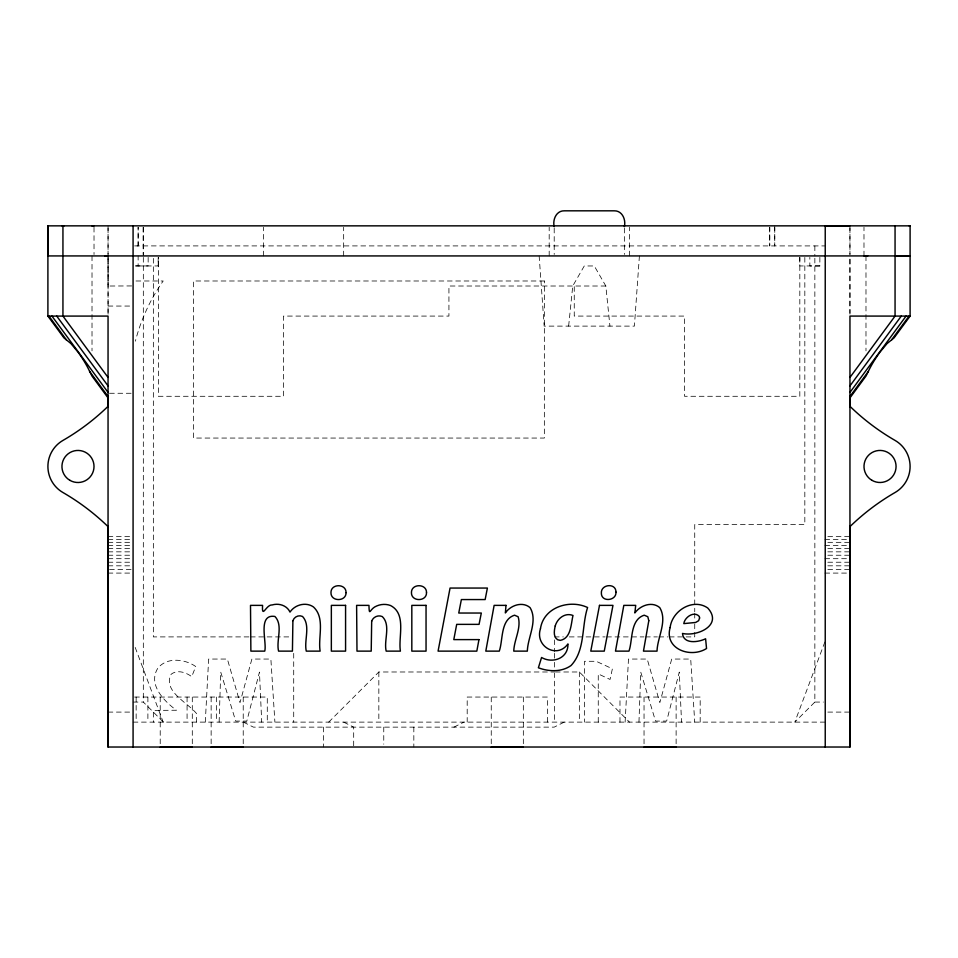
<?xml version="1.0" encoding="UTF-8"?>
<svg xmlns="http://www.w3.org/2000/svg" width="958" height="958" viewBox="0 0 958 958"><rect width="100%" height="100%" fill="white"/><g stroke="black" fill="none" stroke-linecap="round" stroke-linejoin="round"><path stroke-width="0.72" stroke-dasharray="4.79 3.59" d="M131.641 285.939L108.062 286.023L108.062 257.295M108.062 314.164L108.062 255.858M108.05 225.86L108.05 254.493L108.05 227.286M135.629 265.965L138.132 265.953L138.132 255.93M138.132 245.907L138.132 227.297L138.132 245.907L135.629 245.907M143.305 227.297L143.329 255.93M148.155 257.367L148.155 265.953L135.629 265.905M158.19 257.367L158.178 265.965L158.369 257.367M263.45 255.918L263.45 227.286M343.659 255.918L343.659 227.286M549.185 255.93L549.185 227.286M629.382 255.93L629.382 227.286M774.759 225.86L774.759 245.907L774.759 227.286M849.95 314.14L849.95 257.427L849.95 313.146M849.95 225.849L849.95 254.493L849.95 227.286M863.984 255.93L863.984 227.286M219.131 722.116L220.723 672.061L235.692 721.087L246.829 721.087L259.462 672.061L261.714 722.116M638.962 722.116L640.746 672.061L655.523 721.087L666.66 721.087L679.294 672.061L681.545 722.116M205.287 722.116L208.652 659.056L227.369 659.056L240.003 702.657L251.882 659.056L270.875 659.056L274.898 722.116M625.119 722.116L628.484 659.056L647.201 659.056L659.834 702.657L671.714 659.056L690.706 659.056L694.73 722.116M639.405 255.93L634.4 326.115L544.168 326.115L539.15 255.93M568.633 326.115L572.74 286.011L584.272 265.965L594.295 265.965L605.827 286.011L609.935 326.115M824.886 641.908L794.805 722.116L814.851 702.07L814.851 257.427M328.714 722.116L378.841 671.989L553.916 671.989M453.936 727.134L463.959 722.116M564.214 722.116L554.191 727.134L253.427 727.134L243.404 722.116M134.611 245.907L824.886 245.919M138.132 265.965L158.357 265.953M819.868 257.355L819.868 265.953L799.822 265.953L799.822 257.367M819.868 265.953L809.845 265.953L809.845 257.367M135.988 280.993L163.195 280.993A183.72 183.72 0 0 0 135.389 341.168M605.827 286.011L448.931 286.011L448.931 316.08L283.508 316.08L283.508 396.289L158.369 396.289L158.369 257.427M108.05 306.057L131.641 306.057M109.535 393.271L131.641 393.271M108.05 536.648L131.641 536.648M827.832 536.648L849.95 536.648M108.05 539.414L131.641 539.414M824.886 539.414L849.95 539.414M108.05 542.336L131.641 542.336M827.832 542.336L849.95 542.336M108.05 545.389L133.114 545.389M824.886 545.389L849.95 545.389M108.05 548.563L131.641 548.563M827.832 548.563L849.95 548.563M108.05 551.844L133.114 551.844M827.832 551.844L849.95 551.844M108.05 555.233L131.641 555.233M827.832 555.233L849.95 555.233M108.05 558.694L131.641 558.694M824.886 558.694L849.95 558.694M108.05 562.226L131.641 562.226M827.832 562.226L849.95 562.226M108.05 565.819L133.114 565.819M827.832 565.819L849.95 565.819M109.535 569.435L131.641 569.435M827.832 569.435L849.95 569.435M108.05 573.088L133.114 573.088M824.886 573.088L849.95 573.088M248.912 636.902L153.352 636.902L153.352 255.93M250.409 636.902L290.729 636.902M554.371 636.902L563.34 636.902M569.303 636.902L605.145 636.902M606.642 636.902L643.968 636.902M645.464 636.902L657.404 636.902M658.9 636.902L667.858 636.902M669.355 636.902L694.73 636.902L694.73 622.125M555.4 671.989L579.351 671.989L629.478 722.116M134.599 697.053L267.282 697.053L267.282 722.116M133.15 702.07L143.329 702.07L163.375 722.116M814.851 702.07L823.449 702.07M108.05 712.093L131.641 712.093M827.832 712.093L849.95 712.093M133.114 722.116L824.886 722.116M343.659 722.116L353.682 727.134L353.682 747.024M135.198 647.44L163.195 722.116M865.984 255.93L865.984 350.856M814.851 245.907L814.851 255.93M804.828 257.427L804.828 524.613L694.73 524.613L694.73 611.779M799.822 257.427L799.822 396.289L684.527 396.289L684.527 316.08L574.249 316.08L574.249 286.011M700.178 722.116L700.178 697.053L619.982 697.053L619.982 722.116M694.73 613.264L694.73 620.652M676.12 697.053L676.12 747.024M644.039 697.053L644.039 747.18M624.353 228.16L624.353 254.469M598.259 722.116L598.259 673.929L610.054 679.45L612.39 668.78L596.199 661.295L584.512 661.295L584.512 722.116M579.351 671.989L579.351 722.116M554.371 639.896L554.371 651.847M554.371 653.344L554.371 660.816M554.371 662.313L554.371 671.283M554.371 672.779L554.371 722.116M554.203 228.16L554.203 254.469M547.389 722.116L547.389 697.053L467.193 697.053L467.193 722.116M523.331 697.053L523.331 747.18M491.25 697.053L491.25 744.234M413.832 727.134L413.832 747.024M383.763 727.134L383.763 744.186M378.841 671.989L378.841 722.116M323.6 727.134L323.6 747.024M293.711 653.344L293.711 722.116M243.224 697.053L243.224 747.18M216.352 697.053L216.352 722.116M211.143 697.053L211.143 747.18M196.486 722.116L196.486 713.506C187.756 702.609 162.501 691.173 171.123 674.264C177.338 669.355 186.02 672.396 191.72 676.647L195.743 666.54C184.882 658.829 166.584 656.805 157.675 668.445C147.783 684.695 164.069 701.088 176.368 710.237L153.352 710.417L153.352 722.116M192.295 697.053L192.295 747.18M187.073 697.053L187.073 722.116M160.214 697.053L160.214 747.18M147.891 697.053L147.891 722.116M143.329 257.427L143.329 702.07M143.149 227.297L143.149 254.505M136.144 697.053L136.144 722.116M108.05 257.403L108.05 313.158M94.016 227.286L94.028 254.505M92.016 255.942L92.016 350.868M769.741 227.286L769.741 245.907L769.741 227.286M544.348 280.993L193.456 280.993L193.456 438.057L544.348 438.057L544.348 280.993"/><path stroke-width="1.44" d="M849.95 397.893L865.984 376.075L870.092 367.884A43.17 13.663 -53.7 0 1 880.019 352.077L887.036 343.587L894.053 337.899L910.1 316.08L910.1 225.849L47.9 225.849L47.9 255.93L910.1 255.93L895.059 255.93M849.95 526.11L849.95 747.024L108.05 747.024L108.05 526.11M108.05 406.695L108.05 397.75M849.95 406.695L849.95 397.738M849.95 377.44L895.059 316.08L895.059 225.86M849.95 385.906L901.286 316.08M849.95 392.409L906.064 316.08M849.95 396.492L868.451 371.321M891.587 339.862L909.07 316.08M61.935 225.849L64.09 225.849M91.872 225.849L94.016 225.849M849.95 225.86L825.233 225.849L825.233 747.024M909.07 225.849L910.1 225.849M864.032 255.93L867.709 255.93M47.9 225.849L47.9 316.092L108.05 316.08L108.05 747.024M910.1 316.08L849.95 316.08L849.95 747.024M160.214 747.18L192.295 747.18M211.143 747.18L243.224 747.18M491.25 747.18L523.331 747.18M644.039 747.18L676.12 747.18M104.638 255.93L108.05 255.93M66.413 339.862L70.964 343.599L77.981 352.077A43.17 13.663 53.7 0 1 87.908 367.896L92.016 376.087L108.05 397.905M108.05 377.44L62.941 316.08L62.941 225.849M56.714 316.08L108.05 385.906M51.936 316.08L108.05 392.409M48.93 316.08L66.413 339.874L63.947 337.899L47.9 316.08M89.549 371.321L108.05 396.492M624.353 226.687C626.089 219.789 622.329 210.604 614.246 210.82L564.31 210.82C556.239 210.604 552.479 219.789 554.203 226.687M133.078 225.849L133.078 747.024M108.05 406.324A229.154 229.154 0 0 1 62.941 440.429A30.081 30.081 0 0 0 62.941 492.52A229.154 229.154 0 0 1 108.05 526.625M849.95 526.625A229.154 229.154 0 0 1 895.059 492.508A30.081 30.081 0 0 0 895.059 440.417A229.154 229.154 0 0 1 849.95 406.312M540.456 628.759C534.66 646.207 556.933 659.32 567.95 643.92C568.417 658.194 552.814 664.002 541.569 657.487L538.384 667.774C548.742 671.762 561.639 672.217 571.04 665.535C585.446 650.242 581.434 626.173 587.601 607.516C569.543 599.037 543.521 607.24 540.456 628.759M506.004 605.372L505.357 612.952C510.542 605.288 522.433 601.109 530.061 607.623C538.061 620.916 527.714 637.13 527.343 651.129L513.775 651.129C514.027 639.848 521.607 627.921 518.11 616.724L514.53 615.192C500.244 619.79 503.213 639.872 499.274 651.129L485.802 651.129L494.124 605.372L506.004 605.372M670.133 627.562C664.026 649.141 690.766 658.577 706.537 648.506L705.603 638.77C698.526 642.255 683.509 644.542 682.491 633.442C697.448 636.819 723.158 625.131 707.758 608.019C692.993 597.696 672.049 610.749 670.133 627.562M648.805 620.712L643.465 651.129L657.032 651.129C657.404 637.13 667.75 620.916 659.751 607.623C652.039 601.025 640.255 605.432 634.855 612.952L635.705 605.372L623.814 605.372L615.491 651.129L628.963 651.129C632.903 639.872 629.933 619.79 644.219 615.192L647.812 616.724L648.805 620.712M292.897 620.712L292.429 651.129L278.574 651.129C275.976 640.315 283.448 625.37 274.91 616.461C257.115 613.599 267.186 642.471 264.731 651.129L250.876 651.129L250.505 605.372L262.576 605.372C261.75 619.479 266.132 604.414 272.108 604.965C278.862 602.929 286.945 605.396 289.999 612.102C294.884 604.654 305.937 601.696 313.434 606.929C325.433 618.054 317.828 637.166 320.128 651.129L306.273 651.129C303.854 640.255 310.919 625.466 302.524 616.461C298.74 614.629 294.178 616.808 292.897 620.712M371.68 621.179L371.213 651.129L356.987 651.129L356.615 605.372L368.962 605.372C369.297 616.509 369.632 609.971 374.794 606.917C379.524 604.211 385.415 603.588 390.541 605.528C406.875 613.97 398.049 637.226 400.408 651.129L386.182 651.129C383.571 640.375 391.163 625.227 382.278 616.569C378.135 614.689 373.153 616.928 371.68 621.179M555.233 625.921C554.239 630.448 552.982 636.795 557.676 639.764L560.37 640.363C571.267 638.124 570.896 623.898 573.004 615.479C565.136 612.27 557.34 618.449 555.233 625.921M699.603 617.994L698.621 620.7L695.664 622.46L683.796 623.61C684.683 617.144 694.251 610.629 699.268 616.449L699.603 617.994M478.964 639.609L476.821 651.129L438.081 651.129L450.056 588.056L487.394 588.056L485.143 599.564L461.373 599.564L458.75 613.036L481.311 613.036L479.06 624.365L456.703 624.365L453.793 639.609L478.964 639.609M599.492 605.372L590.787 651.129L604.259 651.129L612.964 605.372L599.492 605.372M346.042 592.643C346.281 601.828 330.69 601.899 330.977 592.643C330.726 583.434 346.293 583.398 346.042 592.643M426.514 592.643C426.753 601.828 411.162 601.899 411.449 592.643C411.198 583.434 426.765 583.398 426.514 592.643M615.958 592.08C616.617 600.953 601.169 602.51 601.361 593.11C600.75 584.152 616.09 582.62 615.958 592.08M345.575 605.372L331.348 605.372L331.348 651.129L345.575 651.129L345.575 605.372M426.047 605.372L411.82 605.372L411.82 651.129L426.047 651.129L426.047 605.372M872.008 480.353A16.047 16.047 0 0 0 896.065 466.462A16.047 16.047 0 0 0 872.008 452.571A16.047 16.047 0 0 0 872.008 480.353M69.958 480.365A16.047 16.047 0 0 0 94.016 466.474A16.047 16.047 0 0 0 69.958 452.583A16.047 16.047 0 0 0 69.958 480.365"/></g></svg>
